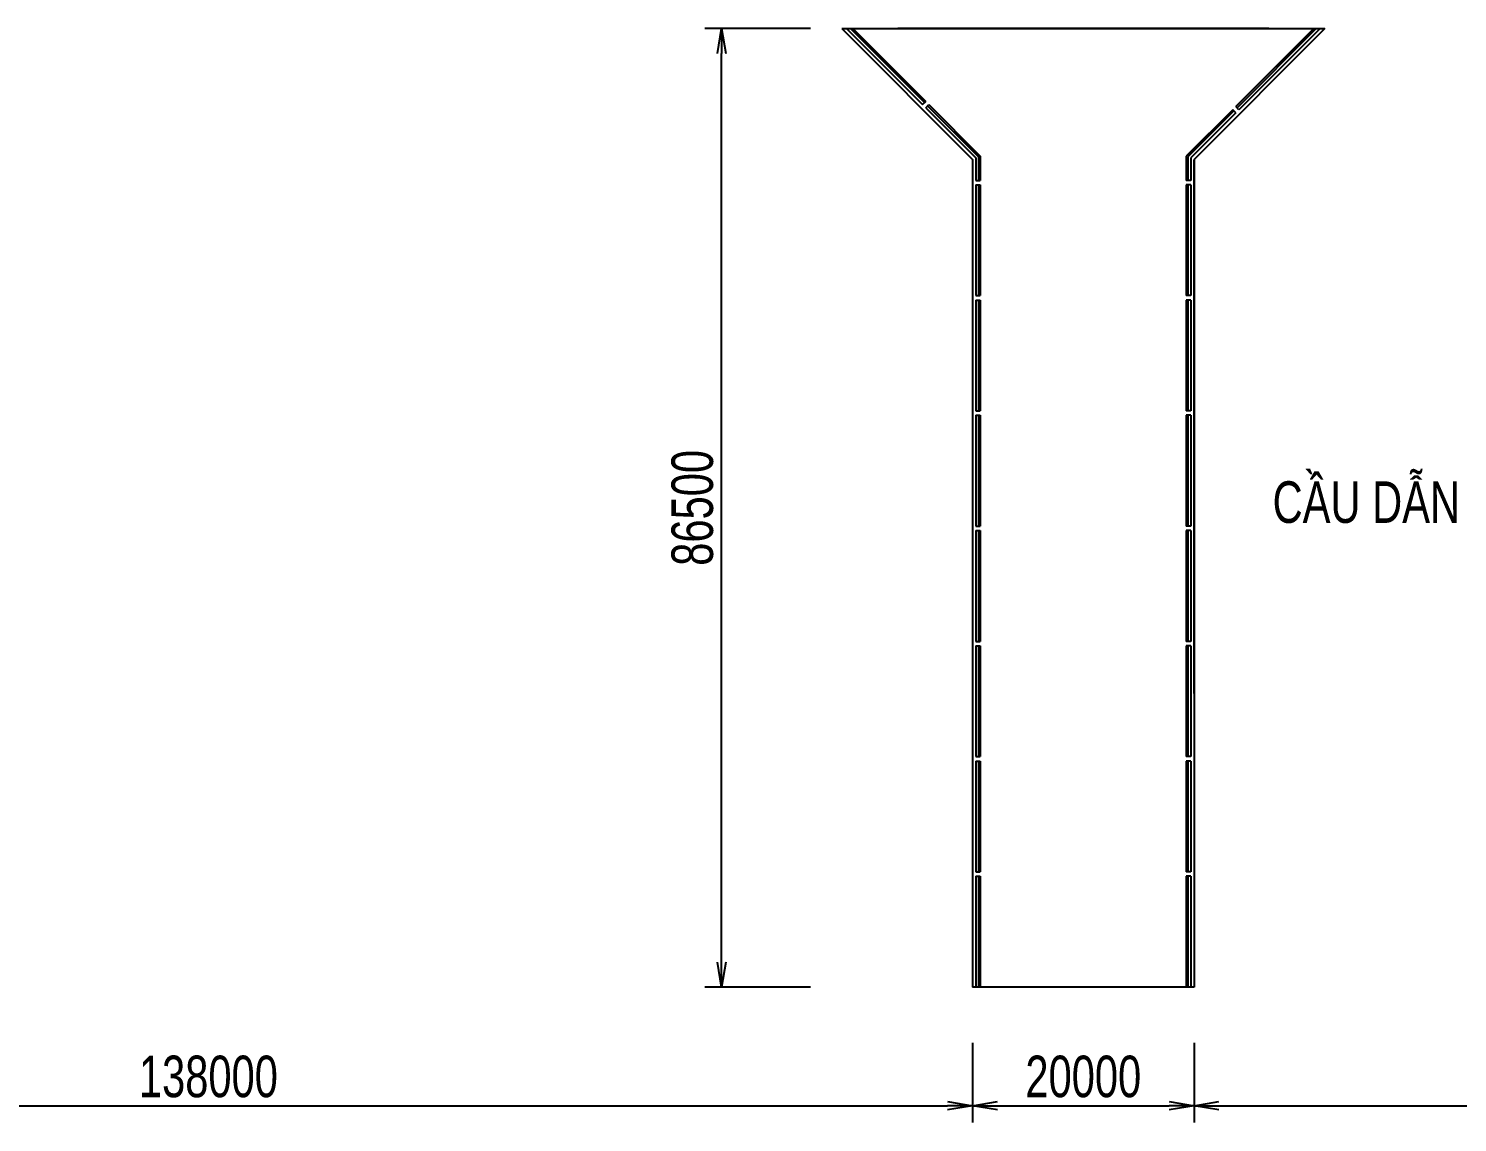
# Model space of a CAD drawing. Extents: x 3412 to 1212600, y 2456 to 246916.
# Drawn here: x 606291 to 735309, y 30037 to 128746 of the extents above; entities that cross this region are included whole.
import ezdxf
from ezdxf.enums import TextEntityAlignment as Align

# ---------------------------------------------------------------- set-up
doc = ezdxf.new("R2010")
doc.units = 0
doc.header["$LTSCALE"] = 20
doc.header["$MEASUREMENT"] = 0
doc.layers.get('0').update_dxf_attribs({"linetype": 'CONTINUOUS'})
doc.layers.get('DEFPOINTS').update_dxf_attribs({"linetype": 'CONTINUOUS'})
for name, color, linetype in [('BAO', 7, 'CONTINUOUS'), ('DIM', 4, 'CONTINUOUS'), ('Gochanxe', 6, 'CONTINUOUS'), ('Text-Vie', 4, 'CONTINUOUS')]:
    doc.layers.add(name, color=color, linetype=linetype)
doc.styles.add('VNROMANS', font='vn_vni.shx', dxfattribs={"width": 0.75, "bigfont": 'bigfont.shx'})
doc.dimstyles.new('D1500', dxfattribs={"dimscale": 1500, "dimtxt": 2.5, "dimasz": 1.5, "dimexe": 1, "dimexo": 0, "dimgap": 0.5, "dimtad": 1, "dimzin": 12, "dimdsep": 46, "dimtxsty": 'VNROMANS', "dimblk1": 'OPEN', "dimblk2": 'OPEN', "dimsah": 1, "dimcen": -1, "dimclrd": 4, "dimclre": 4, "dimclrt": 4, "dimadec": 0, "dimazin": 0, "dimtfac": 1, "dimtmove": 2, "dimatfit": 3, "dimldrblk": 'OPEN', "dimfxl": 1, "dimtolj": 1, "dimtzin": 12, "dimarcsym": 0})

# ---------------------------------------------------------------- blocks, each defined once
blk = doc.blocks.new('_OPEN')
at = {"color": 0, "linetype": 'ByBlock'}
for p, q in [((-1, 0.167), (0, 0)), ((0, 0), (-1, -0.167)), ((0, 0), (-1, 0))]:
    blk.add_line(p, q, dxfattribs=at)
blk = doc.blocks.new('*D67')
at = {"layer": 'DEFPOINTS', "color": 0, "transparency": 16777216}
for p in [(553528, 37231), (691528, 37231), (691528, 31537)]:
    blk.add_point(p, dxfattribs=at)
at = {"layer": 'DIM', "color": 4, "lineweight": -2, "transparency": 16777216}
for p, q in [((553528, 37231), (553528, 30037)), ((691528, 37231), (691528, 30037)), ((555778, 31537), (689278, 31537))]:
    blk.add_line(p, q, dxfattribs=at)
at = {"layer": 'DIM', "color": 4, "lineweight": -2, "transparency": 16777216, "xscale": 2250, "yscale": 2250, "zscale": 2250, "rotation": 180}
blk.add_blockref('_OPEN', (553528, 31537), dxfattribs=at)
at = {"layer": 'DIM', "color": 4, "lineweight": -2, "transparency": 16777216, "xscale": 2250, "yscale": 2250, "zscale": 2250}
blk.add_blockref('_OPEN', (691528, 31537), dxfattribs=at)
at = {"layer": 'DIM', "color": 4, "transparency": 16777216, "insert": (622528, 34162), "char_height": 3750, "attachment_point": 5, "style": 'VNROMANS'}
blk.add_mtext('\\A1;138000', dxfattribs=at)
blk = doc.blocks.new('*D68')
at = {"layer": 'DEFPOINTS', "color": 0, "transparency": 16777216}
for p in [(691528, 37231), (711528, 37231), (711528, 31537)]:
    blk.add_point(p, dxfattribs=at)
at = {"layer": 'DIM', "color": 4, "lineweight": -2, "transparency": 16777216}
for p, q in [((691528, 37231), (691528, 30037)), ((711528, 37231), (711528, 30037)), ((693778, 31537), (709278, 31537))]:
    blk.add_line(p, q, dxfattribs=at)
at = {"layer": 'DIM', "color": 4, "lineweight": -2, "transparency": 16777216, "xscale": 2250, "yscale": 2250, "zscale": 2250, "rotation": 180}
blk.add_blockref('_OPEN', (691528, 31537), dxfattribs=at)
at = {"layer": 'DIM', "color": 4, "lineweight": -2, "transparency": 16777216, "xscale": 2250, "yscale": 2250, "zscale": 2250}
blk.add_blockref('_OPEN', (711528, 31537), dxfattribs=at)
at = {"layer": 'DIM', "color": 4, "transparency": 16777216, "insert": (701528, 34162), "char_height": 3750, "attachment_point": 5, "style": 'VNROMANS'}
blk.add_mtext('\\A1;20000', dxfattribs=at)
blk = doc.blocks.new('*D69')
at = {"layer": 'DEFPOINTS', "color": 0, "transparency": 16777216}
for p in [(711528, 37231), (901528, 37231), (901528, 31537)]:
    blk.add_point(p, dxfattribs=at)
at = {"layer": 'DIM', "color": 4, "lineweight": -2, "transparency": 16777216}
for p, q in [((711528, 37231), (711528, 30037)), ((901528, 37231), (901528, 30037)), ((713778, 31537), (899278, 31537))]:
    blk.add_line(p, q, dxfattribs=at)
at = {"layer": 'DIM', "color": 4, "lineweight": -2, "transparency": 16777216, "xscale": 2250, "yscale": 2250, "zscale": 2250, "rotation": 180}
blk.add_blockref('_OPEN', (711528, 31537), dxfattribs=at)
at = {"layer": 'DIM', "color": 4, "lineweight": -2, "transparency": 16777216, "xscale": 2250, "yscale": 2250, "zscale": 2250}
blk.add_blockref('_OPEN', (901528, 31537), dxfattribs=at)
at = {"layer": 'DIM', "color": 4, "transparency": 16777216, "insert": (806528, 34162), "char_height": 3750, "attachment_point": 5, "style": 'VNROMANS'}
blk.add_mtext('\\A1;190000', dxfattribs=at)
blk = doc.blocks.new('*D73')
at = {"layer": 'DEFPOINTS', "color": 0, "transparency": 16777216}
for p in [(668866, 128746), (676896, 128746), (676896, 42246)]:
    blk.add_point(p, dxfattribs=at)
at = {"layer": 'DIM', "color": 4, "lineweight": -2, "transparency": 16777216}
for p, q in [((676896, 128746), (667366, 128746)), ((668866, 44496), (668866, 126496)), ((676896, 42246), (667366, 42246))]:
    blk.add_line(p, q, dxfattribs=at)
at = {"layer": 'DIM', "color": 4, "lineweight": -2, "transparency": 16777216, "xscale": 2250, "yscale": 2250, "zscale": 2250}
for p, rotation in [((668866, 128746), 90), ((668866, 42246), 270)]:
    blk.add_blockref('_OPEN', p, dxfattribs=dict(at, rotation=rotation))
at = {"layer": 'DIM', "color": 4, "transparency": 16777216, "insert": (666241, 85496), "char_height": 3750, "attachment_point": 5, "rotation": 90, "style": 'VNROMANS'}
blk.add_mtext('\\A1;86500', dxfattribs=at)
blk = doc.blocks.new('gcx')
at = {"layer": 'Gochanxe'}
for p, q in [((273624, -60020), (280483, -66879)), ((273978, -60020), (280660, -66702)), ((274190, -60020), (280766, -66596)), ((315810, -60020), (308774, -67056)), ((316022, -60020), (308880, -67162)), ((316376, -60020), (309057, -67339)), ((280483, -66879), (280766, -66596)), ((280766, -67162), (281049, -66879)), ((280943, -66985), (285550, -71592)), ((281049, -66879), (285700, -71530)), ((309057, -67339), (308774, -67056)), ((280766, -67162), (285300, -71696)), ((308491, -67339), (304300, -71530)), ((308598, -67445), (304450, -71592)), ((308774, -67621), (304700, -71696)), ((308774, -67621), (308491, -67339)), ((285300, -71696), (285300, -73720)), ((285550, -71592), (285550, -73720)), ((285700, -71530), (285700, -73720)), ((304300, -71530), (304300, -73720)), ((304450, -71592), (304450, -73720)), ((304700, -71696), (304700, -73720)), ((285300, -73720), (285700, -73720)), ((285300, -74120), (285700, -74120)), ((285300, -74120), (285300, -84120)), ((285550, -74120), (285550, -84120)), ((285700, -74120), (285700, -84120)), ((304700, -73720), (304300, -73720)), ((304700, -74120), (304300, -74120)), ((304300, -74120), (304300, -84120)), ((304450, -74120), (304450, -84120)), ((304700, -74120), (304700, -84120)), ((285300, -84120), (285700, -84120)), ((285300, -84520), (285700, -84520)), ((285300, -84520), (285300, -94520)), ((285550, -84520), (285550, -94520)), ((285700, -84520), (285700, -94520)), ((304700, -84120), (304300, -84120)), ((304700, -84520), (304300, -84520)), ((304300, -84520), (304300, -94520)), ((304450, -84520), (304450, -94520)), ((304700, -84520), (304700, -94520)), ((285300, -94520), (285700, -94520)), ((285300, -94920), (285700, -94920)), ((285300, -94920), (285300, -104920)), ((285550, -94920), (285550, -104920)), ((285700, -94920), (285700, -104920)), ((304700, -94520), (304300, -94520)), ((304700, -94920), (304300, -94920)), ((304300, -94920), (304300, -104920)), ((304450, -94920), (304450, -104920)), ((304700, -94920), (304700, -104920)), ((285300, -104920), (285700, -104920)), ((285300, -105320), (285700, -105320)), ((285300, -105320), (285300, -115320)), ((285550, -105320), (285550, -115320)), ((285700, -105320), (285700, -115320)), ((304700, -104920), (304300, -104920)), ((304700, -105320), (304300, -105320)), ((304300, -105320), (304300, -115320)), ((304450, -105320), (304450, -115320)), ((304700, -105320), (304700, -115320)), ((285300, -115320), (285700, -115320)), ((285300, -115720), (285700, -115720)), ((285300, -115720), (285300, -125720)), ((285550, -115720), (285550, -125720)), ((285700, -115720), (285700, -125720)), ((304700, -115320), (304300, -115320)), ((304700, -115720), (304300, -115720)), ((304300, -115720), (304300, -125720)), ((304450, -115720), (304450, -125720)), ((304700, -115720), (304700, -125720)), ((285300, -125720), (285700, -125720)), ((285300, -126120), (285700, -126120)), ((285300, -126120), (285300, -136120)), ((285550, -126120), (285550, -136120)), ((285700, -126120), (285700, -136120)), ((304700, -125720), (304300, -125720)), ((304700, -126120), (304300, -126120)), ((304300, -126120), (304300, -136120)), ((304450, -126120), (304450, -136120)), ((304700, -126120), (304700, -136120)), ((285300, -136120), (285700, -136120)), ((285300, -136520), (285700, -136520)), ((285300, -136520), (285300, -146520)), ((285550, -136520), (285550, -146520)), ((285700, -136520), (285700, -146520)), ((304700, -136120), (304300, -136120)), ((304700, -136520), (304300, -136520)), ((304300, -136520), (304300, -146520)), ((304450, -136520), (304450, -146520)), ((304700, -136520), (304700, -146520))]:
    blk.add_line(p, q, dxfattribs=at)

msp = doc.modelspace()

# ---------------------------------------------------------------- linework, layer by layer
at = {"layer": 'BAO'}
for p, q in [((679728.412, 128745.991), (691528.412, 116945.991)), ((679728.412, 128745.991), (723328.412, 128745.991)), ((718286.745, 128745.991), (684770.078, 128745.991)), ((723328.412, 128745.991), (711528.412, 116945.991)), ((691528.412, 116945.991), (691528.412, 93755.991)), ((711528.412, 93755.991), (711528.412, 116945.991)), ((711528.412, 116945.991), (711528.412, 68745.991)), ((711528.412, 68745.991), (711528.412, 105355.991)), ((711528.412, 105063.264), (711528.412, 68745.991)), ((691528.412, 93755.991), (691528.412, 42245.991)), ((711528.412, 68745.991), (711528.412, 93755.991)), ((711528.412, 93463.264), (711528.412, 42245.991)), ((711528.412, 68725.991), (711528.412, 42245.991)), ((711528.412, 42245.991), (691528.412, 42245.991))]:
    msp.add_line(p, q, dxfattribs=at)

# ---------------------------------------------------------------- block references
at = {"layer": 'Gochanxe', "color": 4}
msp.add_blockref('gcx', (406528.412, 188765.991), dxfattribs=at)

# ---------------------------------------------------------------- texts
at = {"layer": 'Text-Vie', "style": 'VNROMANS', "width": 0.75}
msp.add_text('CAÀU DAÃN ', height=3750, dxfattribs=at).set_placement((727605.022, 86554.869), align=Align.MIDDLE)

# ---------------------------------------------------------------- dimensions: what is measured, and where the dimension line sits
at = {"layer": 'DIM'}
dim = msp.add_linear_dim(base=(668866.065, 128745.991), p1=(676896.116, 42245.991), p2=(676896.116, 128745.991), angle=90, dimstyle='D1500', dxfattribs=at)
dim.commit()
dim.dimension.update_dxf_attribs({"geometry": '*D73', "text_midpoint": (666241.065, 85495.991)})
for base, p1, p2, picture, middle in [((691528.412, 31536.984), (553528.412, 37231.06), (691528.412, 37231.06), '*D67', (622528.412, 34161.984)), ((711528.412, 31536.984), (691528.412, 37231.06), (711528.412, 37231.06), '*D68', (701528.412, 34161.984)), ((901528.412, 31536.984), (711528.412, 37231.06), (901528.412, 37231.06), '*D69', (806528.412, 34161.984))]:
    dim = msp.add_linear_dim(base=base, p1=p1, p2=p2, dimstyle='D1500', override={"dimazin": 1}, dxfattribs=at)
    dim.commit()
    dim.dimension.update_dxf_attribs({"geometry": picture, "text_midpoint": middle})

doc.saveas('drawing.dxf')
